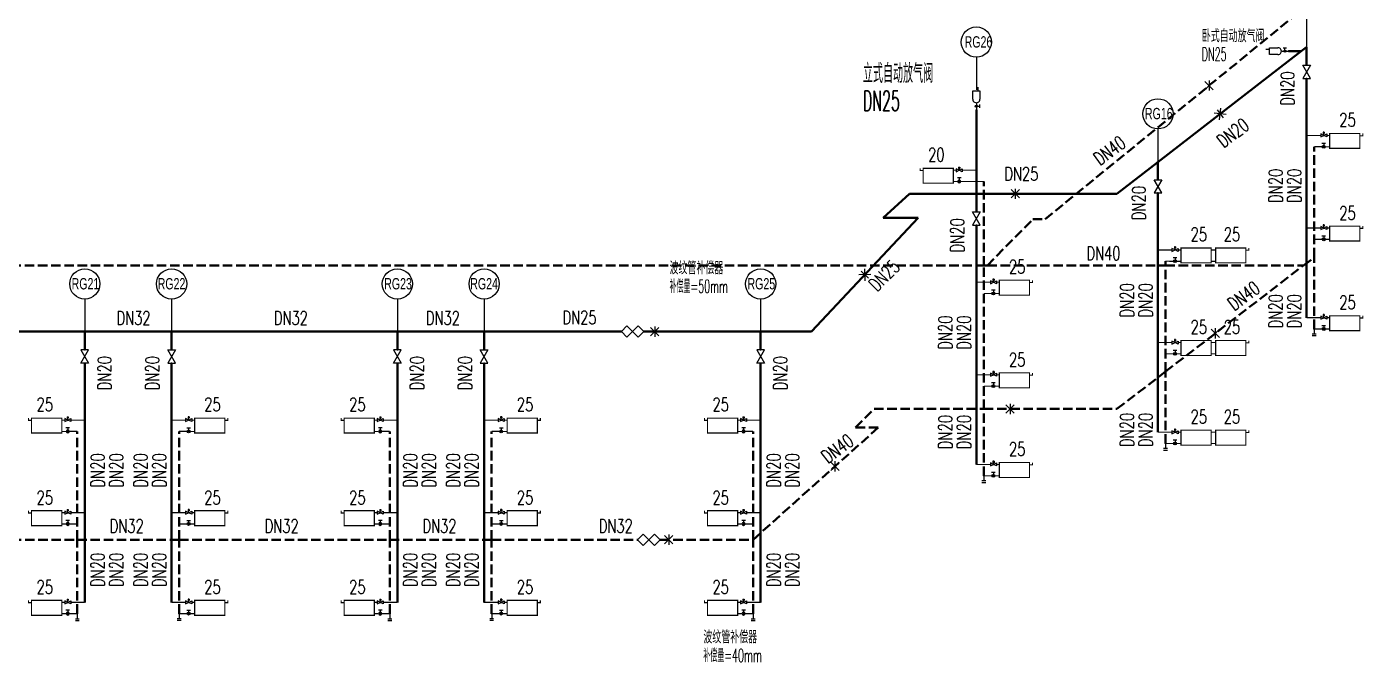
# Model space of a CAD drawing. Extents: x -37230 to 424755, y -141014 to 127947.
# Drawn here: x 86515 to 122186, y -47254 to -30437 of the extents above; entities that cross this region are included whole.
import ezdxf

# ---------------------------------------------------------------- set-up
doc = ezdxf.new("R2010")
doc.units = 0
doc.header["$LTSCALE"] = 1000
doc.header["$MEASUREMENT"] = 0
for name, pattern in [('CONTINOUS', [2000000.0, 1000000.0, 1000000.0]), ('DASH', [0.35, 0.25, -0.1]), ('DASHED2', [0.375, 0.25, -0.125])]:
    doc.linetypes.add(name, pattern=pattern)
doc.layers.add('PIPE-暖供水', color=1, linetype='Continuous', lineweight=40)
doc.layers.add('PIPE-暖回水', color=2, linetype='DASH', lineweight=40)
for name, color, linetype in [('TH_TEXT', 7, 'Continuous'), ('VALVE-暖供水', 7, 'Continuous'), ('VALVE-暖回水', 7, 'Continuous'), ('暖-分户-平面图-供水-管线', 1, 'Continuous'), ('暖-分户-平面图-回水-管线', 4, 'DASHED2'), ('暖-垂直-平面图-供水-立管标注', 7, 'ByLayer'), ('暖-垂直-平面图-供水-管线上设备', 3, 'ByLayer'), ('暖-垂直-系统图-散热器', 4, 'Continuous'), ('设备以及附件层', 7, 'Continuous')]:
    doc.layers.add(name, color=color, linetype=linetype)
doc.styles.add('_TCH_DIM', font='SIMPLEX', dxfattribs={"bigfont": 'GBCBIG'})
doc.styles.add('HC_INT', font='HC_HZ.shx', dxfattribs={"width": 0.7, "bigfont": 'HC_TXT.SHX'})

# ---------------------------------------------------------------- blocks, each defined once
blk = doc.blocks.new('IHVAC2D_DWGLIB_HCNTLIB_NTDWGLIB_SYSLIB_00000018.DWG')
at = {"color": 0, "linetype": 'CONTINOUS'}
for p, q in [((-2, 1), (-2, -1)), ((0, 0), (-2, 1)), ((-2, -1), (0, 0)), ((-0.4, 2.1), (0.4, 2.1)), ((-0.4, 1.2), (0.4, 1.2)), ((0, 0), (0, 1.2)), ((0, 0), (2, 1)), ((2, -1), (0, 0)), ((2, 1), (2, -1))]:
    blk.add_line(p, q, dxfattribs=at)
at = {"color": 0}
for p, q in [((-0.4, 2.1), (-0.4, 1.2)), ((0.4, 2.1), (0.4, 1.2))]:
    blk.add_line(p, q, dxfattribs=at)
blk = doc.blocks.new('EQUIPLIB_VALVE_PIPEVALVE_00000035.DWG')
h = blk.add_hatch(color=0)
edge = h.paths.add_edge_path()
edge.add_arc((0, 0), 0.756, 0, 360)
at = {"color": 0, "linetype": 'CONTINOUS'}
for p, q in [((-0.97, 1.9), (0.97, 1.9)), ((0, 1.9), (0, 0))]:
    blk.add_line(p, q, dxfattribs=at)
at = {"color": 0}
blk.add_circle((0, 0), 0.756, dxfattribs=at)
blk = doc.blocks.new('$VALVE$00000833')
for p, q in [((0, 0), (0, -133)), ((50, -133), (-50, -133)), ((50, -183), (-50, -183))]:
    blk.add_line(p, q)
blk.add_point((0, 0))
blk = doc.blocks.new('$VALVE$00000964')
h = blk.add_hatch(color=256)
h.paths.add_polyline_path([(15, 46, 0.414214), (0, 61), (0, 31, 0.414214)])
h.paths.add_polyline_path([(0, 61, 0.414214), (-15, 46, 0.414214), (0, 31)])
for p, q in [((-46, 138), (-46, 251)), ((-46, 251), (46, 251)), ((23, 251), (23, 297)), ((46, 251), (46, 138)), ((0, 92), (0, 0)), ((15, 46), (44, 46)), ((44, 68), (44, 24))]:
    blk.add_line(p, q)
blk.add_circle((0, 46), 14.7)
blk.add_arc((0, 138), 46.1, 180, 0)
blk.add_point((0, 0))
blk = doc.blocks.new('$VALVE$00000295')
blk.add_lwpolyline([(-125, 72), (-125, -72), (125, 72), (125, -72), (-125, 72)])
for p in [(-125, 0), (125, 0)]:
    blk.add_point(p)
blk = doc.blocks.new('$VALVE$00000780')
at = {"layer": '设备以及附件层'}
for points in [[(-37, -37), (37, 37)], [(37, -37), (-37, 37)], [(0, 45), (0, -45)]]:
    blk.add_lwpolyline(points, dxfattribs=at)
blk = doc.blocks.new('$VALVE$00000440')
for points in [[(-75, -75), (0, 0), (-75, 75), (-150, 0)], [(75, -75), (150, 0), (75, 75), (0, 0)]]:
    blk.add_lwpolyline(points, close=True)
for p in [(-150, 0), (150, 0)]:
    blk.add_point(p)

msp = doc.modelspace()

# ---------------------------------------------------------------- linework, layer by layer
at = {"color": 3}
for p, q in [((120425.9, -29254.5), (120425.9, -30968.7)), ((111673.2, -31238.4), (111673.2, -32101.4)), ((116485, -33137.5), (116485, -34000.5)), ((88048.6, -37642.4), (88048.6, -38505.3)), ((90348, -37642.4), (90348, -38505.3)), ((96331, -37642.4), (96331, -38505.3)), ((98630.3, -37642.4), (98630.3, -38505.3)), ((105958.1, -37642.4), (105958.1, -38505.3))]:
    msp.add_line(p, q, dxfattribs=at)
at = {"layer": 'PIPE-暖供水', "linetype": 'Continuous'}
for p, q in [((120283.3, -31079), (120425.9, -30968.7)), ((120425.9, -31015.5), (120425.9, -30968.7)), ((120425.9, -31015.5), (120425.9, -31450.2)), ((116485, -34014.8), (120283.3, -31079)), ((119942, -31079), (120283.3, -31079)), ((120425.9, -31800.8), (120425.9, -38136.6)), ((111673.2, -32628.4), (111673.2, -34854.8)), ((115398.3, -34854.8), (116485, -34014.8)), ((116485, -34000.5), (116485, -34014.8)), ((116485, -34014.8), (116485, -34482)), ((109207.9, -35495.8), (109902.1, -34854.8)), ((109902.1, -34854.8), (111673.2, -34854.8)), ((111673.2, -34854.8), (115398.3, -34854.8)), ((111673.2, -34854.8), (111673.2, -35336.3)), ((116485, -34832.5), (116485, -41168.4)), ((107303.9, -38505.3), (110136, -35495.8)), ((109207.9, -35495.8), (110136, -35495.8)), ((111673.2, -35686.9), (111673.2, -42022.7)), ((82065.6, -38505.3), (88048.6, -38505.3)), ((88048.6, -38505.3), (88048.6, -38986.8)), ((88524.2, -38505.3), (88048.6, -38505.3)), ((88524.2, -38505.3), (89872.4, -38505.3)), ((89872.4, -38505.3), (90348, -38505.3)), ((90348, -38505.3), (90348, -38986.8)), ((90348, -38505.3), (96331, -38505.3)), ((96331, -38505.3), (96331, -38986.8)), ((96806.6, -38505.3), (96331, -38505.3)), ((96806.6, -38505.3), (98154.7, -38505.3)), ((98154.7, -38505.3), (98630.3, -38505.3)), ((98630.3, -38505.3), (98630.3, -38986.8)), ((98630.3, -38505.3), (102266.1, -38505.3)), ((102866.1, -38505.3), (105958.1, -38505.3)), ((105958.1, -38505.3), (105958.1, -38986.8)), ((106433.7, -38505.3), (105958.1, -38505.3)), ((106433.7, -38505.3), (107303.9, -38505.3)), ((88048.6, -39337.4), (88048.6, -45673.2)), ((90348, -39337.4), (90348, -45673.2)), ((96331, -39337.4), (96331, -45673.2)), ((98630.3, -39337.4), (98630.3, -45673.2)), ((105958.1, -39337.4), (105958.1, -45673.2))]:
    msp.add_line(p, q, dxfattribs=at)
at = {"layer": 'PIPE-暖回水', "linetype": 'DASH'}
for p, q in [((113496, -35529), (122186.2, -28449.8)), ((120625.4, -36535.8), (120625.4, -33608.7)), ((111872.7, -36752.7), (111872.7, -34529.7)), ((111965.6, -36752.7), (113168.9, -35529)), ((113168.9, -35529), (113496, -35529)), ((116684.5, -36752.7), (116684.5, -36640.4)), ((120343.2, -36752.7), (120625.4, -36535.8)), ((120625.4, -38436.6), (120625.4, -36535.8)), ((71407.2, -36752.7), (111872.7, -36752.7)), ((111872.7, -40552.6), (111872.7, -36752.7)), ((111872.7, -36752.7), (111965.6, -36752.7)), ((111965.6, -36752.7), (116684.5, -36752.7)), ((116684.5, -39564.8), (116684.5, -36752.7)), ((116684.5, -39564.8), (120343.2, -36752.7)), ((116684.5, -36752.7), (120343.2, -36752.7)), ((115399.3, -40552.6), (116684.5, -39564.8)), ((116684.5, -41468.4), (116684.5, -39564.8)), ((108474.4, -41043.9), (108962.8, -40552.6)), ((108962.8, -40552.6), (111872.7, -40552.6)), ((111872.7, -42322.7), (111872.7, -40552.6)), ((111872.7, -40552.6), (115399.3, -40552.6)), ((87849.2, -44013.8), (87849.2, -41145.2)), ((90547.4, -44013.8), (90547.4, -41145.2)), ((96131.5, -44013.8), (96131.5, -41145.2)), ((98829.8, -44013.8), (98829.8, -41145.2)), ((105758.6, -44013.8), (109074.5, -41043.9)), ((105758.6, -44013.8), (105758.6, -41145.2)), ((108474.4, -41043.9), (109074.5, -41043.9)), ((82265.1, -44013.8), (87849.2, -44013.8)), ((87849.2, -45973.2), (87849.2, -44013.8)), ((87849.2, -44013.8), (90547.4, -44013.8)), ((90547.4, -45973.2), (90547.4, -44013.8)), ((90547.4, -44013.8), (96131.5, -44013.8)), ((96131.5, -45973.2), (96131.5, -44013.8)), ((96131.5, -44013.8), (98829.8, -44013.8)), ((98829.8, -45973.2), (98829.8, -44013.8)), ((98829.8, -44013.8), (102691.9, -44013.8)), ((103291.9, -44013.8), (105758.6, -44013.8)), ((105758.6, -45973.2), (105758.6, -44013.8))]:
    msp.add_line(p, q, dxfattribs=at)
at = {"layer": '暖-分户-平面图-供水-管线', "lineweight": 40, "const_width": 30}
for points in [[(120798.5, -33310.2), (120425.9, -33310.2)], [(121028.5, -33310.2), (120958.5, -33310.2)], [(111070.6, -34231.2), (111140.6, -34231.2)], [(111300.6, -34231.2), (111673.2, -34231.2)], [(120798.5, -35762.5), (120425.9, -35762.5)], [(121028.5, -35762.5), (120958.5, -35762.5)], [(116857.6, -36341.9), (116485, -36341.9)], [(117087.6, -36341.9), (117017.6, -36341.9)], [(118007.8, -36341.9), (117892.6, -36341.9)], [(112045.8, -37196.3), (111673.2, -37196.3)], [(112275.8, -37196.3), (112205.8, -37196.3)], [(120798.5, -38136.6), (120425.9, -38136.6)], [(121028.5, -38136.6), (120958.5, -38136.6)], [(116857.6, -38794.2), (116485, -38794.2)], [(117087.6, -38794.2), (117017.6, -38794.2)], [(118007.8, -38794.2), (117892.6, -38794.2)], [(112045.8, -39648.5), (111673.2, -39648.5)], [(112275.8, -39648.5), (112205.8, -39648.5)], [(87446, -40846.8), (87516, -40846.8)], [(87676, -40846.8), (88048.6, -40846.8)], [(90720.6, -40846.8), (90348, -40846.8)], [(90950.6, -40846.8), (90880.6, -40846.8)], [(95728.4, -40846.8), (95798.4, -40846.8)], [(95958.4, -40846.8), (96331, -40846.8)], [(99002.9, -40846.8), (98630.3, -40846.8)], [(99232.9, -40846.8), (99162.9, -40846.8)], [(105355.5, -40846.8), (105425.5, -40846.8)], [(105585.5, -40846.8), (105958.1, -40846.8)], [(116857.6, -41168.4), (116485, -41168.4)], [(117087.6, -41168.4), (117017.6, -41168.4)], [(118007.8, -41168.4), (117892.6, -41168.4)], [(112045.8, -42022.7), (111673.2, -42022.7)], [(112275.8, -42022.7), (112205.8, -42022.7)], [(87446, -43299), (87516, -43299)], [(87676, -43299), (88048.6, -43299)], [(90720.6, -43299), (90348, -43299)], [(90950.6, -43299), (90880.6, -43299)], [(95728.4, -43299), (95798.4, -43299)], [(95958.4, -43299), (96331, -43299)], [(99002.9, -43299), (98630.3, -43299)], [(99232.9, -43299), (99162.9, -43299)], [(105355.5, -43299), (105425.5, -43299)], [(105585.5, -43299), (105958.1, -43299)], [(87446, -45673.2), (87516, -45673.2)], [(87676, -45673.2), (88048.6, -45673.2)], [(90720.6, -45673.2), (90348, -45673.2)], [(90950.6, -45673.2), (90880.6, -45673.2)], [(95728.4, -45673.2), (95798.4, -45673.2)], [(95958.4, -45673.2), (96331, -45673.2)], [(99002.9, -45673.2), (98630.3, -45673.2)], [(99232.9, -45673.2), (99162.9, -45673.2)], [(105355.5, -45673.2), (105425.5, -45673.2)], [(105585.5, -45673.2), (105958.1, -45673.2)]]:
    msp.add_lwpolyline(points, dxfattribs=at)
at = {"layer": '暖-分户-平面图-回水-管线', "const_width": 30}
for points in [[(120625.4, -33608.7), (120840.8, -33608.7)], [(120838.5, -33610.2), (120728.5, -33610.2)], [(121028.5, -33610.2), (120918.5, -33610.2)], [(111070.6, -34531.2), (111180.6, -34531.2)], [(111872.7, -34529.7), (111258.3, -34529.7)], [(111260.6, -34531.2), (111370.6, -34531.2)], [(120625.4, -36060.9), (120840.8, -36060.9)], [(120838.5, -36062.5), (120728.5, -36062.5)], [(121028.5, -36062.5), (120918.5, -36062.5)], [(116684.5, -36640.4), (116900, -36640.4)], [(116897.6, -36641.9), (116787.6, -36641.9)], [(117087.6, -36641.9), (116977.6, -36641.9)], [(118007.8, -36641.9), (117897.8, -36641.9)], [(111872.7, -37494.8), (112088.1, -37494.8)], [(112085.8, -37496.3), (111975.8, -37496.3)], [(112275.8, -37496.3), (112165.8, -37496.3)], [(120625.4, -38435.1), (120840.8, -38435.1)], [(120838.5, -38436.6), (120728.5, -38436.6)], [(121028.5, -38436.6), (120918.5, -38436.6)], [(116684.5, -39092.7), (116900, -39092.7)], [(116897.6, -39094.2), (116787.6, -39094.2)], [(117087.6, -39094.2), (116977.6, -39094.2)], [(118007.8, -39094.2), (117897.8, -39094.2)], [(111872.7, -39947), (112088.1, -39947)], [(112085.8, -39948.5), (111975.8, -39948.5)], [(112275.8, -39948.5), (112165.8, -39948.5)], [(87446, -41146.8), (87556, -41146.8)], [(87849.2, -41145.2), (87633.7, -41145.2)], [(87636, -41146.8), (87746, -41146.8)], [(90547.4, -41145.2), (90762.9, -41145.2)], [(90760.6, -41146.8), (90650.6, -41146.8)], [(90950.6, -41146.8), (90840.6, -41146.8)], [(95728.4, -41146.8), (95838.4, -41146.8)], [(96131.5, -41145.2), (95916.1, -41145.2)], [(95918.4, -41146.8), (96028.4, -41146.8)], [(98829.8, -41145.2), (99045.2, -41145.2)], [(99042.9, -41146.8), (98932.9, -41146.8)], [(99232.9, -41146.8), (99122.9, -41146.8)], [(105355.5, -41146.8), (105465.5, -41146.8)], [(105758.6, -41145.2), (105543.2, -41145.2)], [(105545.5, -41146.8), (105655.5, -41146.8)], [(116684.5, -41466.8), (116900, -41466.8)], [(116897.6, -41468.4), (116787.6, -41468.4)], [(117087.6, -41468.4), (116977.6, -41468.4)], [(118007.8, -41468.4), (117897.8, -41468.4)], [(111872.7, -42321.2), (112088.1, -42321.2)], [(112085.8, -42322.7), (111975.8, -42322.7)], [(112275.8, -42322.7), (112165.8, -42322.7)], [(87446, -43599), (87556, -43599)], [(87849.2, -43597.5), (87633.7, -43597.5)], [(87636, -43599), (87746, -43599)], [(90547.4, -43597.5), (90762.9, -43597.5)], [(90760.6, -43599), (90650.6, -43599)], [(90950.6, -43599), (90840.6, -43599)], [(95728.4, -43599), (95838.4, -43599)], [(96131.5, -43597.5), (95916.1, -43597.5)], [(95918.4, -43599), (96028.4, -43599)], [(98829.8, -43597.5), (99045.2, -43597.5)], [(99042.9, -43599), (98932.9, -43599)], [(99232.9, -43599), (99122.9, -43599)], [(105355.5, -43599), (105465.5, -43599)], [(105758.6, -43597.5), (105543.2, -43597.5)], [(105545.5, -43599), (105655.5, -43599)], [(87446, -45973.2), (87556, -45973.2)], [(87849.2, -45971.7), (87633.7, -45971.7)], [(87636, -45973.2), (87746, -45973.2)], [(90547.4, -45971.7), (90762.9, -45971.7)], [(90760.6, -45973.2), (90650.6, -45973.2)], [(90950.6, -45973.2), (90840.6, -45973.2)], [(95728.4, -45973.2), (95838.4, -45973.2)], [(96131.5, -45971.7), (95916.1, -45971.7)], [(95918.4, -45973.2), (96028.4, -45973.2)], [(98829.8, -45971.7), (99045.2, -45971.7)], [(99042.9, -45973.2), (98932.9, -45973.2)], [(99232.9, -45973.2), (99122.9, -45973.2)], [(105355.5, -45973.2), (105465.5, -45973.2)], [(105758.6, -45971.7), (105543.2, -45971.7)], [(105545.5, -45973.2), (105655.5, -45973.2)]]:
    msp.add_lwpolyline(points, dxfattribs=at)
at = {"layer": '暖-垂直-平面图-供水-立管标注', "color": 3}
for centre in [(111673.2, -30838.4), (116485, -32737.5), (88048.6, -37242.4), (90348, -37242.4), (96331, -37242.4), (98630.3, -37242.4), (105958.1, -37242.4)]:
    msp.add_circle(centre, 400, dxfattribs=at)
at = {"layer": '暖-垂直-系统图-散热器', "const_width": 30}
for points in [[(121036.6, -33258.4), (121036.6, -33653.2), (121836.6, -33653.2), (121836.6, -33258.4), (121036.6, -33258.4)], [(121836.6, -33318.4), (121916.6, -33318.4), (121916.6, -33258.4)], [(110262.6, -34239.4), (110182.6, -34239.4), (110182.6, -34179.4)], [(111062.6, -34179.4), (111062.6, -34574.3), (110262.6, -34574.3), (110262.6, -34179.4), (111062.6, -34179.4)], [(121036.6, -35710.6), (121036.6, -36105.5), (121836.6, -36105.5), (121836.6, -35710.6), (121036.6, -35710.6)], [(121836.6, -35770.6), (121916.6, -35770.6), (121916.6, -35710.6)], [(117095.7, -36290.1), (117095.7, -36684.9), (117895.7, -36684.9), (117895.7, -36290.1), (117095.7, -36290.1)], [(118015.8, -36290.1), (118015.8, -36684.9), (118815.8, -36684.9), (118815.8, -36290.1), (118015.8, -36290.1)], [(118814.2, -36350.1), (118894.2, -36350.1), (118894.2, -36290.1)], [(112283.9, -37144.5), (112283.9, -37539.3), (113083.9, -37539.3), (113083.9, -37144.5), (112283.9, -37144.5)], [(113083.9, -37204.5), (113163.9, -37204.5), (113163.9, -37144.5)], [(121036.6, -38084.8), (121036.6, -38479.7), (121836.6, -38479.7), (121836.6, -38084.8), (121036.6, -38084.8)], [(121836.6, -38144.8), (121916.6, -38144.8), (121916.6, -38084.8)], [(117095.7, -38742.4), (117095.7, -39137.2), (117895.7, -39137.2), (117895.7, -38742.4), (117095.7, -38742.4)], [(118015.8, -38742.4), (118015.8, -39137.2), (118815.8, -39137.2), (118815.8, -38742.4), (118015.8, -38742.4)], [(118814.2, -38802.4), (118894.2, -38802.4), (118894.2, -38742.4)], [(112283.9, -39596.7), (112283.9, -39991.6), (113083.9, -39991.6), (113083.9, -39596.7), (112283.9, -39596.7)], [(113083.9, -39656.7), (113163.9, -39656.7), (113163.9, -39596.7)], [(86638, -40855), (86558, -40855), (86558, -40795)], [(87438, -40795), (87438, -41189.8), (86638, -41189.8), (86638, -40795), (87438, -40795)], [(90958.6, -40795), (90958.6, -41189.8), (91758.6, -41189.8), (91758.6, -40795), (90958.6, -40795)], [(91758.6, -40855), (91838.6, -40855), (91838.6, -40795)], [(94920.3, -40855), (94840.3, -40855), (94840.3, -40795)], [(95720.3, -40795), (95720.3, -41189.8), (94920.3, -41189.8), (94920.3, -40795), (95720.3, -40795)], [(99241, -40795), (99241, -41189.8), (100041, -41189.8), (100041, -40795), (99241, -40795)], [(100041, -40855), (100121, -40855), (100121, -40795)], [(104547.5, -40855), (104467.5, -40855), (104467.5, -40795)], [(105347.5, -40795), (105347.5, -41189.8), (104547.5, -41189.8), (104547.5, -40795), (105347.5, -40795)], [(117095.7, -41116.6), (117095.7, -41511.4), (117895.7, -41511.4), (117895.7, -41116.6), (117095.7, -41116.6)], [(118015.8, -41116.6), (118015.8, -41511.4), (118815.8, -41511.4), (118815.8, -41116.6), (118015.8, -41116.6)], [(118814.2, -41176.6), (118894.2, -41176.6), (118894.2, -41116.6)], [(112283.9, -41970.9), (112283.9, -42365.7), (113083.9, -42365.7), (113083.9, -41970.9), (112283.9, -41970.9)], [(113083.9, -42030.9), (113163.9, -42030.9), (113163.9, -41970.9)], [(86638, -43307.2), (86558, -43307.2), (86558, -43247.2)], [(87438, -43247.2), (87438, -43642), (86638, -43642), (86638, -43247.2), (87438, -43247.2)], [(90958.6, -43247.2), (90958.6, -43642), (91758.6, -43642), (91758.6, -43247.2), (90958.6, -43247.2)], [(91758.6, -43307.2), (91838.6, -43307.2), (91838.6, -43247.2)], [(94920.3, -43307.2), (94840.3, -43307.2), (94840.3, -43247.2)], [(95720.3, -43247.2), (95720.3, -43642), (94920.3, -43642), (94920.3, -43247.2), (95720.3, -43247.2)], [(99241, -43247.2), (99241, -43642), (100041, -43642), (100041, -43247.2), (99241, -43247.2)], [(100041, -43307.2), (100121, -43307.2), (100121, -43247.2)], [(104547.5, -43307.2), (104467.5, -43307.2), (104467.5, -43247.2)], [(105347.5, -43247.2), (105347.5, -43642), (104547.5, -43642), (104547.5, -43247.2), (105347.5, -43247.2)], [(86638, -45681.4), (86558, -45681.4), (86558, -45621.4)], [(87438, -45621.4), (87438, -46016.2), (86638, -46016.2), (86638, -45621.4), (87438, -45621.4)], [(90958.6, -45621.4), (90958.6, -46016.2), (91758.6, -46016.2), (91758.6, -45621.4), (90958.6, -45621.4)], [(91758.6, -45681.4), (91838.6, -45681.4), (91838.6, -45621.4)], [(94920.3, -45681.4), (94840.3, -45681.4), (94840.3, -45621.4)], [(95720.3, -45621.4), (95720.3, -46016.2), (94920.3, -46016.2), (94920.3, -45621.4), (95720.3, -45621.4)], [(99241, -45621.4), (99241, -46016.2), (100041, -46016.2), (100041, -45621.4), (99241, -45621.4)], [(100041, -45681.4), (100121, -45681.4), (100121, -45621.4)], [(104547.5, -45681.4), (104467.5, -45681.4), (104467.5, -45621.4)], [(105347.5, -45621.4), (105347.5, -46016.2), (104547.5, -46016.2), (104547.5, -45621.4), (105347.5, -45621.4)]]:
    msp.add_lwpolyline(points, dxfattribs=at)

# ---------------------------------------------------------------- block references
at = {"layer": 'VALVE-暖供水'}
for name, p, xscale, yscale, zscale, rotation in [('$VALVE$00000964', (119942, -31079), 2, 2, 2, 89.99993689090327), ('$VALVE$00000295', (120425.9, -31625.5), -1.4, -1.4, 1.4, 270.0000000000102), ('$VALVE$00000295', (120425.9, -31625.5), -1.4, -1.4, 1.4, 270.0000000000102), ('$VALVE$00000964', (111673.2, -32628.4), 2, 2, 2, 359.9999368909033), ('$VALVE$00000780', (118134.3, -32740.1), 3, 3, 3, 37.70195079993312), ('$VALVE$00000295', (116485, -34657.2), -1.4, -1.4, 1.4, 270.0000000000102), ('$VALVE$00000295', (116485, -34657.2), -1.4, -1.4, 1.4, 270.0000000000102), ('$VALVE$00000295', (111673.2, -35511.6), -1.4, -1.4, 1.4, 270.0000000000057), ('$VALVE$00000295', (111673.2, -35511.6), -1.4, -1.4, 1.4, 270.0000000000057), ('$VALVE$00000780', (108720, -37000.5), 3, 3, 3, 46.73999478648378), ('$VALVE$00000295', (88048.6, -39162.1), -1.4, 1.4, 1.4, 269.9999999999898), ('$VALVE$00000295', (88048.6, -39162.1), -1.4, 1.4, 1.4, 269.9999999999898), ('$VALVE$00000295', (90348, -39162.1), -1.4, -1.4, 1.4, 270.0000000000102), ('$VALVE$00000295', (90348, -39162.1), -1.4, -1.4, 1.4, 270.0000000000102), ('$VALVE$00000295', (96331, -39162.1), -1.4, 1.4, 1.4, 269.9999999999898), ('$VALVE$00000295', (96331, -39162.1), -1.4, 1.4, 1.4, 269.9999999999898), ('$VALVE$00000295', (98630.3, -39162.1), -1.4, -1.4, 1.4, 270.0000000000102), ('$VALVE$00000295', (98630.3, -39162.1), -1.4, -1.4, 1.4, 270.0000000000102), ('$VALVE$00000295', (105958.1, -39162.1), -1.4, 1.4, 1.4, 269.9999999999898), ('$VALVE$00000295', (105958.1, -39162.1), -1.4, 1.4, 1.4, 269.9999999999898)]:
    msp.add_blockref(name, p, dxfattribs=dict(at, xscale=xscale, yscale=yscale, zscale=zscale, rotation=rotation))
for name, p, xscale, yscale, zscale in [('$VALVE$00000780', (117841.1, -31989.4), 3, 3, 3), ('$VALVE$00000780', (112705.4, -34854.8), 3, 3, 3), ('$VALVE$00000440', (102566.1, -38505.3), 2, 2, 2), ('$VALVE$00000780', (103151.7, -38505.3), 3, 3, 3), ('$VALVE$00000780', (118003.1, -38551.3), 3, 3, 3), ('$VALVE$00000780', (112566, -40552.6), 3, 3, 3), ('$VALVE$00000780', (107925.6, -42072.9), 3, 3, 3), ('$VALVE$00000780', (103522.5, -44013.8), 3, 3, 3)]:
    msp.add_blockref(name, p, dxfattribs=dict(at, xscale=xscale, yscale=yscale, zscale=zscale))
at = {"layer": 'VALVE-暖回水'}
for p in [(120625.9, -38436.6), (116685, -41468.4), (111873.2, -42322.7), (90548, -45973.2), (98830.3, -45973.2)]:
    msp.add_blockref('$VALVE$00000833', p, dxfattribs=at)
at = {"layer": 'VALVE-暖回水', "xscale": 2, "yscale": 2, "zscale": 2, "rotation": 1.181441739236925e-06}
msp.add_blockref('$VALVE$00000440', (102991.9, -44013.8), dxfattribs=at)
at = {"layer": 'VALVE-暖回水', "xscale": -1}
for p in [(87848.6, -45973.2), (96131, -45973.2), (105758.1, -45973.2)]:
    msp.add_blockref('$VALVE$00000833', p, dxfattribs=at)
at = {"layer": '暖-垂直-平面图-供水-管线上设备', "yscale": 50, "zscale": 50}
for p, xscale in [((120878.6, -33608.7), 50), ((111220.5, -34529.7), -50), ((120878.6, -36060.9), 50), ((116937.8, -36640.4), 50), ((112125.9, -37494.8), 50), ((120878.6, -38435.1), 50), ((116937.8, -39092.7), 50), ((112125.9, -39947), 50), ((87595.9, -41145.2), -50), ((90800.7, -41145.2), 50), ((95878.3, -41145.2), -50), ((99083, -41145.2), 50), ((105505.4, -41145.2), -50), ((116937.8, -41466.8), 50), ((112125.9, -42321.2), 50), ((87595.9, -43597.5), -50), ((90800.7, -43597.5), 50), ((95878.3, -43597.5), -50), ((99083, -43597.5), 50), ((105505.4, -43597.5), -50), ((87595.9, -45971.7), -50), ((90800.7, -45971.7), 50), ((95878.3, -45971.7), -50), ((99083, -45971.7), 50), ((105505.4, -45971.7), -50)]:
    msp.add_blockref('EQUIPLIB_VALVE_PIPEVALVE_00000035.DWG', p, dxfattribs=dict(at, xscale=xscale))
at = {"layer": '暖-垂直-系统图-散热器', "yscale": 40, "zscale": 40}
for p, xscale in [((120878.5, -33310.2), -40), ((111220.6, -34231.2), 40), ((120878.5, -35762.5), -40), ((116937.6, -36341.9), -40), ((112125.8, -37196.3), -40), ((120878.5, -38136.6), -40), ((116937.6, -38794.2), -40), ((112125.8, -39648.5), -40), ((87596, -40846.8), 40), ((90800.6, -40846.8), -40), ((95878.4, -40846.8), 40), ((99082.9, -40846.8), -40), ((105505.5, -40846.8), 40), ((116937.6, -41168.4), -40), ((112125.8, -42022.7), -40), ((87596, -43299), 40), ((90800.6, -43299), -40), ((95878.4, -43299), 40), ((99082.9, -43299), -40), ((105505.5, -43299), 40), ((87596, -45673.2), 40), ((90800.6, -45673.2), -40), ((95878.4, -45673.2), 40), ((99082.9, -45673.2), -40), ((105505.5, -45673.2), 40)]:
    msp.add_blockref('IHVAC2D_DWGLIB_HCNTLIB_NTDWGLIB_SYSLIB_00000018.DWG', p, dxfattribs=dict(at, xscale=xscale))

# ---------------------------------------------------------------- texts
at = {"layer": 'TH_TEXT', "color": 3, "style": '_TCH_DIM'}
for s, height, width, p in [('卧式自动放气阀', 339.28, 0.7, (117646.2, -30842)), ('DN25', 351.75, 0.525, (117646.2, -31334.5)), ('立式自动放气阀', 506.38, 0.7, (108667.2, -31920.3)), ('DN25', 525, 0.525, (108667.2, -32655.3)), ('25', 360, 0.705882, (121291.9, -33077.6)), ('20', 360, 0.705882, (110395.8, -33998.7)), ('DN25', 360, 0.705882, (112414.4, -34507)), ('25', 360, 0.705882, (121291.9, -35544.2)), ('25', 360, 0.705882, (117351, -36109.3)), ('25', 360, 0.705882, (118229, -36109.3)), ('DN40', 360, 0.705882, (114589.5, -36609.2)), ('波纹管补偿器', 339.28, 0.7, (103543.4, -36988.5)), ('25', 360, 0.705882, (112539.2, -36963.7)), ('补偿量=50mm', 351.75, 0.525, (103543.4, -37480.9)), ('25', 360, 0.705882, (121291.9, -37909.8)), ('DN32', 360, 0.705882, (88887.4, -38322)), ('DN32', 360, 0.705882, (93056.3, -38322)), ('DN32', 360, 0.705882, (97085.3, -38322)), ('DN25', 360, 0.705882, (100705.2, -38310.7)), ('25', 360, 0.705882, (117351, -38561.6)), ('25', 360, 0.705882, (118229, -38561.6)), ('25', 360, 0.705882, (112539.2, -39430.3)), ('25', 360, 0.705882, (86771.3, -40614.2)), ('25', 360, 0.705882, (91213.9, -40614.2)), ('25', 360, 0.705882, (95053.6, -40614.2)), ('25', 360, 0.705882, (99496.3, -40614.2)), ('25', 360, 0.705882, (104680.7, -40614.2)), ('25', 360, 0.705882, (117351, -40935.8)), ('25', 360, 0.705882, (118229, -40935.8)), ('25', 360, 0.705882, (112539.2, -41795.9)), ('25', 360, 0.705882, (86771.3, -43080.8)), ('25', 360, 0.705882, (91213.9, -43080.8)), ('25', 360, 0.705882, (95053.6, -43080.8)), ('25', 360, 0.705882, (99496.3, -43080.8)), ('25', 360, 0.705882, (104680.7, -43080.8)), ('DN32', 360, 0.705882, (88707.6, -43833.7)), ('DN32', 360, 0.705882, (92813.3, -43833.7)), ('DN32', 360, 0.705882, (96994.6, -43833.7)), ('DN32', 360, 0.705882, (101666.8, -43833.7)), ('25', 360, 0.705882, (86771.3, -45446.4)), ('25', 360, 0.705882, (91213.9, -45446.4)), ('25', 360, 0.705882, (95053.6, -45446.4)), ('25', 360, 0.705882, (99496.3, -45446.4)), ('25', 360, 0.705882, (104680.7, -45446.4)), ('波纹管补偿器', 339.28, 0.7, (104440.1, -46761.5)), ('补偿量=40mm', 351.75, 0.525, (104440.1, -47254))]:
    msp.add_text(s, height=height, dxfattribs=dict(at, width=width)).set_placement(p)
at = {"layer": 'TH_TEXT', "color": 3, "style": '_TCH_DIM', "width": 0.705882}
for s, rotation, p in [('DN20', 90, (120099.5, -32519)), ('DN20', 37, (118220.3, -33657.3)), ('DN40', 36.65463, (114947.7, -34125.1)), ('DN20', 90, (119786, -35094.7)), ('DN20', 90, (120278.6, -35094.7)), ('DN20', 90, (116158.6, -35550.7)), ('DN20', 90, (111346.8, -36405.1)), ('DN25', 45, (109036.8, -37464.6)), ('DN20', 90, (115845.1, -38126.5)), ('DN20', 90, (116337.8, -38126.5)), ('DN40', 36.65463, (118503.7, -37973.4)), ('DN20', 90, (119786, -38415.8)), ('DN20', 90, (120278.6, -38415.8)), ('DN20', 90, (111033.3, -38980.8)), ('DN20', 90, (111525.9, -38980.8)), ('DN20', 90, (88751.6, -40055.5)), ('DN20', 90, (90021.5, -40055.5)), ('DN20', 90, (97033.9, -40055.5)), ('DN20', 90, (98303.9, -40055.5)), ('DN20', 90, (106661, -40055.5)), ('DN20', 90, (111033.3, -41615.4)), ('DN20', 90, (111525.9, -41615.4)), ('DN20', 90, (115845.1, -41558.6)), ('DN20', 90, (116337.8, -41558.6)), ('DN40', 36.65463, (107736.6, -42016.7)), ('DN20', 90, (88572.4, -42631.3)), ('DN20', 90, (89065.1, -42631.3)), ('DN20', 90, (89708, -42631.3)), ('DN20', 90, (90200.7, -42631.3)), ('DN20', 90, (96854.8, -42631.3)), ('DN20', 90, (97347.5, -42631.3)), ('DN20', 90, (97990.4, -42631.3)), ('DN20', 90, (98483, -42631.3)), ('DN20', 90, (106481.9, -42631.3)), ('DN20', 90, (106974.6, -42631.3)), ('DN20', 90, (88572.4, -45265.8)), ('DN20', 90, (89065.1, -45265.8)), ('DN20', 90, (89708, -45265.8)), ('DN20', 90, (90200.7, -45265.8)), ('DN20', 90, (96854.8, -45265.8)), ('DN20', 90, (97347.5, -45265.8)), ('DN20', 90, (97990.4, -45265.8)), ('DN20', 90, (98483, -45265.8)), ('DN20', 90, (106481.9, -45265.8)), ('DN20', 90, (106974.6, -45265.8))]:
    msp.add_text(s, height=360, rotation=rotation, dxfattribs=at).set_placement(p)
at = {"layer": '暖-垂直-平面图-供水-立管标注', "color": 3, "style": 'HC_INT', "width": 0.7}
for s, p in [('RG26', (111363.6, -30983.5)), ('RG16', (116141, -32881.8)), ('RG21', (87699.7, -37386.6)), ('RG22', (89980.1, -37386.6)), ('RG23', (95982.1, -37386.6)), ('RG24', (98262.5, -37386.6)), ('RG25', (105609.2, -37386.6))]:
    msp.add_text(s, height=300, dxfattribs=at).set_placement(p)

doc.saveas('drawing.dxf')
